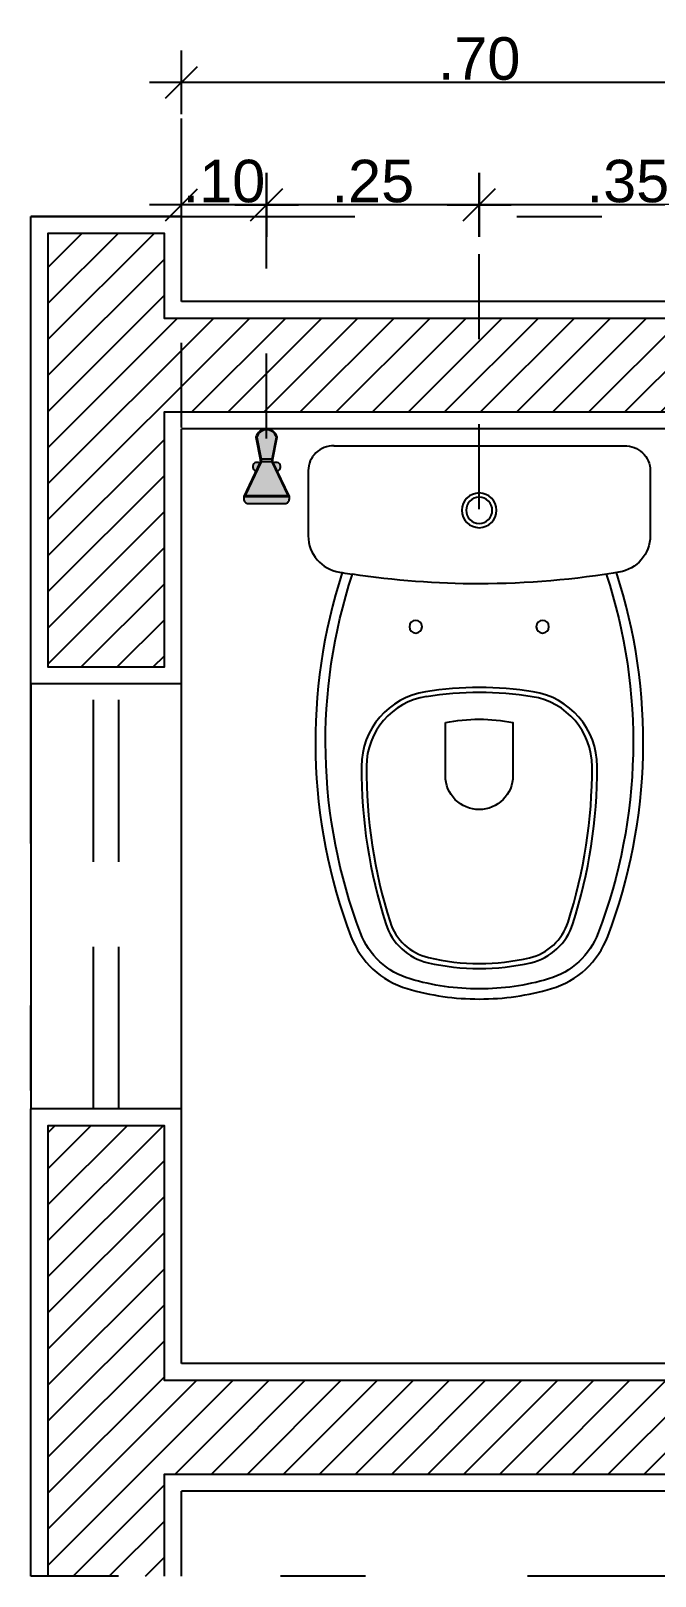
# Model space of a CAD drawing. Header units: millimetres. Extents: x 1999 to 2304, y 1614 to 1800.
# Drawn here: x 2235.478 to 2236.212, y 1631.34 to 1633.159 of the extents above; entities that cross this region are included whole.
import ezdxf

# ---------------------------------------------------------------- set-up
doc = ezdxf.new("R2010")
doc.units = ezdxf.units.MM
doc.header["$LTSCALE"] = 0.03
doc.header["$PDMODE"] = 34
doc.linetypes.add('DASHDOT', pattern=[25.4, 12.7, -6.35, 0, -6.35])
doc.linetypes.add('HIDDEN', pattern=[9.525, 6.35, -3.175])
for name, color, linetype in [('COTA Especificações', 250, 'Continuous'), ('Esquadrias', 3, 'Continuous'), ('LOUÇAS E METAIS', 5, 'Continuous'), ('PL1', 1, 'Continuous'), ('PL250', 250, 'Continuous'), ('PL251', 251, 'Continuous'), ('PL4', 4, 'Continuous'), ('PL5', 5, 'Continuous'), ('PL6', 6, 'Continuous')]:
    doc.layers.add(name, color=color, linetype=linetype)
doc.styles.get("Standard").update_dxf_attribs({"font": 'arial.ttf'})
doc.dimstyles.new('TICK01', dxfattribs={"dimscale": 0, "dimtxt": 2, "dimasz": 1.5, "dimexe": 0.18, "dimexo": 0.06, "dimgap": 0.09, "dimtad": 1, "dimzin": 4, "dimdsep": 46, "dimtxsty": 'Standard', "dimblk": 'TICK1', "dimcen": 0.09, "dimclrd": 256, "dimclre": 256, "dimclrt": 4, "dimaunit": 1, "dimadec": 0, "dimazin": 0, "dimtfac": 1, "dimtix": 1, "dimtmove": 2, "dimatfit": 3, "dimldrblk": 'TICK1', "dimfxl": 1, "dimtolj": 1, "dimtzin": 12, "dimarcsym": 0})
pattern_1 = [(45, (199.171853, 0.580903), (-0.02121320344, 0.02121320344), [])]

# ---------------------------------------------------------------- blocks, each defined once
blk = doc.blocks.new('CP828_p')
at = {"layer": 'PL250'}
blk.add_lwpolyline([(0.1495, -0.1509, -0.171417), (0.1401, -0.5731, -0.234797), (0.0817, -0.6273, -0.071727), (0.0003, -0.639, -0.071727), (-0.0812, -0.6273, -0.234797), (-0.1395, -0.5731, -0.171398), (-0.149, -0.151)], format="xyb", dxfattribs=at)
for points in [[(-0.0745, -0.2053, 1), (-0.0745, -0.2202, 1)], [(0.0746, -0.2053, 1), (0.0746, -0.2202, 1)], [(-0.0629, -0.2892, 0.368101), (-0.1384, -0.3773, 0.078177), (-0.1098, -0.5623, 0.263585), (-0.0601, -0.6082, 0.057686), (0.0003, -0.6151, 0.057686), (0.0607, -0.6082, 0.263585), (0.1103, -0.5623, 0.078177), (0.1389, -0.3773, 0.368101), (0.0635, -0.2892, 0.039348), (0.0003, -0.2842, 0.039347)], [(-0.0397, -0.3256, -0.050382), (0.0001, -0.3216, -0.050382), (0.0398, -0.3256), (0.0398, -0.3882, -0.414214), (0.0001, -0.4279, -0.414214), (-0.0397, -0.3882)]]:
    blk.add_lwpolyline(points, format="xyb", close=True, dxfattribs=at)
at = {"layer": 'PL5'}
for points in [[(-0.1706, 0, 0.4201), (-0.201, -0.0291), (-0.201, -0.1059, 0.366337), (-0.1643, -0.1485, 0.000875), (-0.1609, -0.1491)], [(0.1708, 0, -0.4201), (0.2013, -0.0291), (0.2013, -0.1059, -0.366337), (0.1646, -0.1485)], [(-0.1609, -0.1491, 0.003054), (-0.149, -0.151)], [(0.1682, -0.1479, -0.042746), (0.0001, -0.1623, -0.037874), (-0.149, -0.151)]]:
    blk.add_lwpolyline(points, format="xyb", dxfattribs=at)
at = {"layer": 'PL5', "ltscale": 0.001155}
blk.add_lwpolyline([(-0.1708, 0), (0.1708, 0)], dxfattribs=at)
at = {"layer": 'PL5'}
blk.add_lwpolyline([(0.0001, -0.0604, 1), (0.0001, -0.0912, 1)], format="xyb", close=True, dxfattribs=at)
at = {"layer": 'PL6'}
blk.add_lwpolyline([(0.0001, -0.0554, 1), (0.0001, -0.0962, 1)], format="xyb", close=True, dxfattribs=at)
for points in [[(-0.1609, -0.1491, 0.170633), (-0.1507, -0.5773, 0.234797), (-0.0845, -0.6387, 0.071727), (0.0003, -0.6509, 0.071727), (0.0851, -0.6387, 0.234797), (0.1512, -0.5773, 0.170653), (0.1614, -0.149)], [(-0.0619, -0.2949, 0.368101), (-0.1325, -0.377, 0.078177), (-0.1047, -0.5602, 0.262829), (-0.0596, -0.6021, 0.058535), (0.0003, -0.6092, 0.057686), (0.0593, -0.6023, 0.263585), (0.1046, -0.5605, 0.078177), (0.1329, -0.3773, 0.368101), (0.0625, -0.2951, 0.039348), (0.0003, -0.2902, 0.039347), (-0.062, -0.2951)]]:
    blk.add_lwpolyline(points, format="xyb", dxfattribs=at)
blk = doc.blocks.new('DUCHA')
at = {"layer": 'PL251'}
h = blk.add_hatch(color=9, dxfattribs=at)
h.dxf.hatch_style = 1
h.paths.add_polyline_path([(0.0215, 0.0877), (-0.0215, 0.0877, 0.414214), (-0.0268, 0.0824), (-0.0268, 0.0795), (0.0268, 0.0795), (0.0268, 0.0824, 0.414214)])
h.paths.add_polyline_path([(0.0252, 0.0785), (-0.0252, 0.0785), (-0.0065, 0.0388), (0.0065, 0.0388)])
h.paths.add_polyline_path([(0.0065, 0.0355), (-0.0065, 0.0355), (-0.0115, 0.0098, 0.761197), (0.0115, 0.0098)])
h.paths.add_polyline_path([(0.0065, 0.0388), (-0.0065, 0.0388), (-0.0065, 0.0355), (0.0065, 0.0355)])
h = blk.add_hatch(color=9, dxfattribs=at)
h.dxf.hatch_style = 1
h.paths.add_polyline_path([(0.0126, 0.0495), (0.0083, 0.0404, 1.211606)], flags=16)
h.paths.add_polyline_path([(-0.0126, 0.0495, 1.211606), (-0.0083, 0.0404)], flags=16)
h.paths.add_polyline_path([(0.0268, 0.0795), (-0.0268, 0.0795), (-0.0075, 0.0386), (-0.0075, 0.0356), (-0.0125, 0.0097, 0.775983), (0.0125, 0.0097), (0.0075, 0.0356), (0.0075, 0.0386)])
h.paths.add_polyline_path([(-0.0252, 0.0785), (0.0252, 0.0785), (0.0065, 0.0388), (0.0065, 0.0355), (0.0115, 0.0098, -0.761197), (-0.0115, 0.0098), (-0.0065, 0.0355), (-0.0065, 0.0388)], flags=16)
at = {"color": 0, "ltscale": 0.5}
for p, q in [((-0.0065, 0.0388), (0.0065, 0.0388)), ((-0.0065, 0.0355), (0.0065, 0.0355))]:
    blk.add_line(p, q, dxfattribs=at)
for points in [[(-0.0268, 0.0824), (-0.0268, 0.0795), (0.0268, 0.0795), (0.0268, 0.0824, 0.414214), (0.0215, 0.0877), (-0.0215, 0.0877, 0.414214)], [(0.0075, 0.0356), (0.0075, 0.0386), (0.0268, 0.0795), (-0.0268, 0.0795), (-0.0075, 0.0386), (-0.0075, 0.0356), (-0.0125, 0.0097, 0.775983), (0.0125, 0.0097)], [(0.0065, 0.0355), (0.0065, 0.0388), (0.0252, 0.0785), (-0.0252, 0.0785), (-0.0065, 0.0388), (-0.0065, 0.0355), (-0.0115, 0.0098, 0.761197), (0.0115, 0.0098)]]:
    blk.add_lwpolyline(points, format="xyb", close=True, dxfattribs=at)
for centre, start, end in [((-0.0113, 0.0445), 104.3783, 306.2399), ((0.0113, 0.0445), 233.7601, 75.6217)]:
    blk.add_arc(centre, 0.00514, start, end, dxfattribs=at)
blk = doc.blocks.new('TICK1')
for p, q in [((0, 1), (0, -1)), ((0.5, 0.5), (-0.5, -0.5)), ((-1, 0), (1, 0))]:
    blk.add_line(p, q)
blk = doc.blocks.new('*D706')
at = {"layer": 'COTA Especificações', "linetype": 'HIDDEN', "lineweight": -2, "ltscale": 0.1, "transparency": 16777216}
for p, q in [((2235.7551, 1632.6789), (2235.7551, 1632.9585)), ((2236.0051, 1632.596), (2236.0051, 1632.9585))]:
    blk.add_line(p, q, dxfattribs=at)
at = {"layer": 'COTA Especificações', "lineweight": -2, "ltscale": 0.1, "transparency": 16777216}
blk.add_line((2235.9676, 1632.954), (2235.7926, 1632.954), dxfattribs=at)
at = {"layer": 'DEFPOINTS', "color": 0, "ltscale": 0.1, "transparency": 16777216}
for p in [(2235.7551, 1632.954), (2235.7551, 1632.6774), (2236.0051, 1632.5945)]:
    blk.add_point(p, dxfattribs=at)
at = {"layer": 'COTA Especificações', "lineweight": -2, "ltscale": 0.1, "transparency": 16777216, "xscale": 0.03749999999999998, "yscale": 0.03749999999999998, "zscale": 0.03749999999999998, "rotation": 180}
blk.add_blockref('TICK1', (2235.7551, 1632.954), dxfattribs=at)
at = {"layer": 'COTA Especificações', "lineweight": -2, "ltscale": 0.1, "transparency": 16777216, "xscale": 0.03749999999999998, "yscale": 0.03749999999999998, "zscale": 0.03749999999999998}
blk.add_blockref('TICK1', (2236.0051, 1632.954), dxfattribs=at)
at = {"layer": 'COTA Especificações', "color": 4, "ltscale": 0.1, "transparency": 16777216, "insert": (2235.8801, 1632.9817), "char_height": 0.05, "attachment_point": 5}
blk.add_mtext('\\A1;.25', dxfattribs=at)
blk = doc.blocks.new('*D707')
at = {"layer": 'COTA Especificações', "linetype": 'HIDDEN', "lineweight": -2, "ltscale": 0.1, "transparency": 16777216}
for p, q in [((2235.655, 1632.6918), (2235.655, 1632.9585)), ((2235.7551, 1632.6789), (2235.7551, 1632.9585))]:
    blk.add_line(p, q, dxfattribs=at)
at = {"layer": 'COTA Especificações', "lineweight": -2, "ltscale": 0.1, "transparency": 16777216}
blk.add_line((2235.7176, 1632.954), (2235.6925, 1632.954), dxfattribs=at)
at = {"layer": 'DEFPOINTS', "color": 0, "ltscale": 0.1, "transparency": 16777216}
for p in [(2235.655, 1632.954), (2235.655, 1632.6903), (2235.7551, 1632.6774)]:
    blk.add_point(p, dxfattribs=at)
at = {"layer": 'COTA Especificações', "lineweight": -2, "ltscale": 0.1, "transparency": 16777216, "xscale": 0.03749999999999998, "yscale": 0.03749999999999998, "zscale": 0.03749999999999998, "rotation": 180}
blk.add_blockref('TICK1', (2235.655, 1632.954), dxfattribs=at)
at = {"layer": 'COTA Especificações', "lineweight": -2, "ltscale": 0.1, "transparency": 16777216, "xscale": 0.03749999999999998, "yscale": 0.03749999999999998, "zscale": 0.03749999999999998}
blk.add_blockref('TICK1', (2235.7551, 1632.954), dxfattribs=at)
at = {"layer": 'COTA Especificações', "color": 4, "ltscale": 0.1, "transparency": 16777216, "insert": (2235.705, 1632.9817), "char_height": 0.05, "attachment_point": 5}
blk.add_mtext('\\A1;.10', dxfattribs=at)
blk = doc.blocks.new('*D709')
at = {"layer": 'COTA Especificações', "linetype": 'HIDDEN', "lineweight": -2, "ltscale": 0.1, "transparency": 16777216}
for p, q in [((2236.0051, 1632.9555), (2236.0051, 1632.9585)), ((2236.355, 1632.6718), (2236.355, 1632.9585))]:
    blk.add_line(p, q, dxfattribs=at)
at = {"layer": 'COTA Especificações', "lineweight": -2, "ltscale": 0.1, "transparency": 16777216}
blk.add_line((2236.3175, 1632.954), (2236.0426, 1632.954), dxfattribs=at)
at = {"layer": 'DEFPOINTS', "color": 0, "ltscale": 0.1, "transparency": 16777216}
for p in [(2236.0051, 1632.954), (2236.0051, 1632.954), (2236.355, 1632.6703)]:
    blk.add_point(p, dxfattribs=at)
at = {"layer": 'COTA Especificações', "lineweight": -2, "ltscale": 0.1, "transparency": 16777216, "xscale": 0.03749999999999998, "yscale": 0.03749999999999998, "zscale": 0.03749999999999998, "rotation": 180}
blk.add_blockref('TICK1', (2236.0051, 1632.954), dxfattribs=at)
at = {"layer": 'COTA Especificações', "lineweight": -2, "ltscale": 0.1, "transparency": 16777216, "xscale": 0.03749999999999998, "yscale": 0.03749999999999998, "zscale": 0.03749999999999998}
blk.add_blockref('TICK1', (2236.355, 1632.954), dxfattribs=at)
at = {"layer": 'COTA Especificações', "color": 4, "ltscale": 0.1, "transparency": 16777216, "insert": (2236.18, 1632.9817), "char_height": 0.05, "attachment_point": 5}
blk.add_mtext('\\A1;.35', dxfattribs=at)
blk = doc.blocks.new('*D711')
at = {"layer": 'COTA Especificações', "linetype": 'HIDDEN', "lineweight": -2, "ltscale": 0.1, "transparency": 16777216}
for p, q in [((2235.655, 1632.9555), (2235.655, 1633.1026)), ((2236.355, 1632.9555), (2236.355, 1633.1026))]:
    blk.add_line(p, q, dxfattribs=at)
at = {"layer": 'COTA Especificações', "lineweight": -2, "ltscale": 0.1, "transparency": 16777216}
blk.add_line((2236.3175, 1633.0981), (2235.6925, 1633.0981), dxfattribs=at)
at = {"layer": 'DEFPOINTS', "color": 0, "ltscale": 0.1, "transparency": 16777216}
for p in [(2235.655, 1633.0981), (2235.655, 1632.954), (2236.355, 1632.954)]:
    blk.add_point(p, dxfattribs=at)
at = {"layer": 'COTA Especificações', "lineweight": -2, "ltscale": 0.1, "transparency": 16777216, "xscale": 0.03749999999999998, "yscale": 0.03749999999999998, "zscale": 0.03749999999999998, "rotation": 180}
blk.add_blockref('TICK1', (2235.655, 1633.0981), dxfattribs=at)
at = {"layer": 'COTA Especificações', "lineweight": -2, "ltscale": 0.1, "transparency": 16777216, "xscale": 0.03749999999999998, "yscale": 0.03749999999999998, "zscale": 0.03749999999999998}
blk.add_blockref('TICK1', (2236.355, 1633.0981), dxfattribs=at)
at = {"layer": 'COTA Especificações', "color": 4, "ltscale": 0.1, "transparency": 16777216, "insert": (2236.005, 1633.1259), "char_height": 0.05, "attachment_point": 5}
blk.add_mtext('\\A1;.70', dxfattribs=at)

msp = doc.modelspace()

# ---------------------------------------------------------------- hatches: boundary and pattern name
at = {"layer": 'PL1'}
h = msp.add_hatch(dxfattribs=at)
h.set_pattern_fill('_USER', color=251, scale=0.03, angle=45, pattern_type=0)
h.set_pattern_definition(pattern_1)
h.paths.add_polyline_path([(2237.285, 1632.8203), (2235.6349, 1632.8203), (2235.6349, 1632.9203), (2235.4979, 1632.9203), (2235.4979, 1632.4103), (2235.6349, 1632.4103), (2235.6349, 1632.7103), (2237.175, 1632.7103), (2237.175, 1632.2603), (2237.285, 1632.2603)])
h = msp.add_hatch(dxfattribs=at)
h.set_pattern_fill('_USER', color=251, scale=0.03, angle=45, pattern_type=0)
h.set_pattern_definition(pattern_1)
h.paths.add_polyline_path([(2235.4979, 1631.3403), (2235.6349, 1631.3403), (2235.6349, 1631.4603), (2237.175, 1631.4603), (2237.175, 1631.3603), (2237.285, 1631.3603), (2237.285, 1631.6203), (2237.175, 1631.6203), (2237.175, 1631.5703), (2235.6349, 1631.5703), (2235.6349, 1631.8703), (2235.4979, 1631.8703)])

# ---------------------------------------------------------------- linework, layer by layer
at = {"color": 5, "linetype": 'DASHDOT'}
msp.add_lwpolyline([(2237.305, 1631.3403), (2235.4779, 1631.3403), (2235.4779, 1632.9403), (2237.305, 1632.9403)], close=True, dxfattribs=at)
at = {"layer": 'Esquadrias', "linetype": 'HIDDEN'}
for p, q in [((2235.5515, 1631.8903), (2235.5515, 1632.3903)), ((2235.5815, 1631.8903), (2235.5815, 1632.3903))]:
    msp.add_line(p, q, dxfattribs=at)
at = {"layer": 'PL1'}
for p, q in [((2235.4779, 1632.3903), (2235.4779, 1632.9403)), ((2235.6549, 1632.9403), (2235.4779, 1632.9403)), ((2235.6549, 1632.8403), (2235.6549, 1632.9403)), ((2237.305, 1632.8403), (2235.6549, 1632.8403)), ((2237.155, 1632.6903), (2235.6549, 1632.6903)), ((2235.6549, 1632.3903), (2235.6549, 1632.6903)), ((2235.6549, 1632.3903), (2235.4779, 1632.3903)), ((2235.4779, 1631.3403), (2235.4779, 1631.8903)), ((2235.6549, 1631.8903), (2235.4779, 1631.8903)), ((2235.6549, 1631.5903), (2235.6549, 1631.8903)), ((2237.155, 1631.5903), (2235.6549, 1631.5903)), ((2237.155, 1631.4403), (2235.6549, 1631.4403)), ((2235.6549, 1631.3403), (2235.6549, 1631.4403))]:
    msp.add_line(p, q, dxfattribs=at)
at = {"layer": 'PL1', "color": 6}
msp.add_lwpolyline([(2237.285, 1632.8203), (2235.6349, 1632.8203), (2235.6349, 1632.9203), (2235.4979, 1632.9203), (2235.4979, 1632.4103), (2235.6349, 1632.4103), (2235.6349, 1632.7103), (2237.175, 1632.7103), (2237.175, 1632.2603), (2237.285, 1632.2603)], close=True, dxfattribs=at)
msp.add_lwpolyline([(2235.6349, 1631.3403), (2235.6349, 1631.4603), (2237.175, 1631.4603), (2237.175, 1631.3603), (2237.285, 1631.3603), (2237.285, 1631.6203), (2237.175, 1631.6203), (2237.175, 1631.5703), (2235.6349, 1631.5703), (2235.6349, 1631.8703), (2235.4979, 1631.8703), (2235.4979, 1631.3403)], dxfattribs=at)
at = {"layer": 'PL4'}
for p, q in [((2235.4779, 1632.3903), (2235.4779, 1631.8903)), ((2235.6549, 1631.8903), (2235.6549, 1632.3903))]:
    msp.add_line(p, q, dxfattribs=at)

# ---------------------------------------------------------------- block references
at = {"layer": 'LOUÇAS E METAIS', "color": 4, "ltscale": 0.5, "rotation": 180}
msp.add_blockref('DUCHA', (2235.7551, 1632.6903), dxfattribs=at)
at = {"layer": 'LOUÇAS E METAIS'}
msp.add_blockref('CP828_p', (2236.005, 1632.6703), dxfattribs=at)

# ---------------------------------------------------------------- dimensions: what is measured, and where the dimension line sits
at = {"layer": 'COTA Especificações', "ltscale": 0.1}
for base, p1, p2, picture, middle in [((2235.6549, 1633.0981), (2236.355, 1632.954), (2235.6549, 1632.954), '*D711', (2236.005, 1633.1259)), ((2235.6549, 1632.954), (2235.7551, 1632.6774), (2235.6549, 1632.6903), '*D707', (2235.705, 1632.9817)), ((2235.7551, 1632.954), (2236.0051, 1632.5945), (2235.7551, 1632.6774), '*D706', (2235.8801, 1632.9817)), ((2236.0051, 1632.954), (2236.355, 1632.6703), (2236.0051, 1632.954), '*D709', (2236.18, 1632.9817))]:
    dim = msp.add_linear_dim(base=base, p1=p1, p2=p2, dimstyle='TICK01', override={"dimscale": 0.025}, dxfattribs=at)
    dim.commit()
    dim.dimension.update_dxf_attribs({"geometry": picture, "text_midpoint": middle})

doc.saveas('drawing.dxf')
